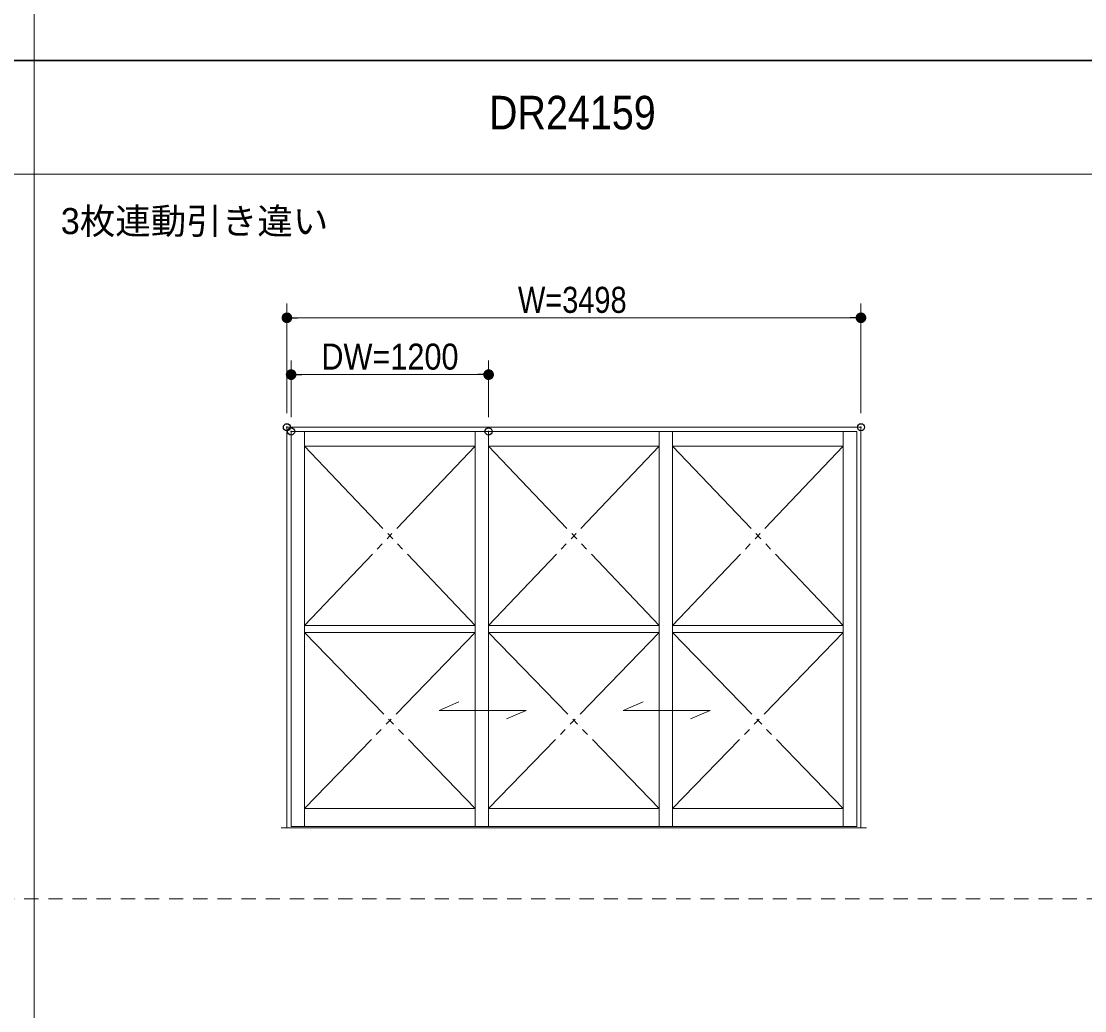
# Model space of a CAD drawing. Units: millimetres on the paper. Extents: x -303 to 303, y -152 to 152.
# Drawn here: x -128.3 to -53.4, y -68.9 to 0.8 of the extents above; entities that cross this region are included whole.
import ezdxf
from ezdxf.enums import TextEntityAlignment as Align

# ---------------------------------------------------------------- set-up
doc = ezdxf.new("R2010")
doc.units = ezdxf.units.MM
doc.header["$PDMODE"] = 32
doc.header["$PDSIZE"] = 0.5
doc.linetypes.add('USER1', pattern=[10.5, 8, -0.5, 0.5, -0.5, 0.5, -0.5])
doc.linetypes.add('USER2', pattern=[1.7, 1, -0.7])
for name, color, linetype, lineweight in [('0-0_3一般', 7, 'Continuous', 15), ('0-2_2寸法-1', 7, 'Continuous', 15), ('0-3_0', 7, 'Continuous', 25)]:
    doc.layers.add(name, color=color, linetype=linetype, lineweight=lineweight)
doc.layers.add('0-4_Defpoints', color=7, linetype='Continuous')
doc.styles.add('ＭＳ Ｐゴシック', font='')
doc.styles.get('ＭＳ Ｐゴシック').set_extended_font_data('MS PGothic')

# ---------------------------------------------------------------- blocks, each defined once
blk = doc.blocks.new('グループ-5')
at = {"layer": '0-0_3一般'}
for p, q in [((-38, 103), (-38, -107)), ((-190, -10), (190, -10))]:
    blk.add_line(p, q, dxfattribs=at)
at = {"layer": '0-0_3一般', "lineweight": 30}
blk.add_line((-190, -2), (190, -2), dxfattribs=at)
at = {"layer": '0-0_3一般', "linetype": 'USER2'}
blk.add_line((-190, -61), (190, -61), dxfattribs=at)
blk = doc.blocks.new('_Dot')
at = {"layer": '0-3_0'}
blk.add_line((-0.5, 0), (-1, 0), dxfattribs=at)
for points in [[(0, 0), (-0.5, 0), (-0.496, 0.063)], [(0, 0), (-0.496, -0.063), (-0.5, 0)], [(0, 0), (-0.496, 0.063), (-0.484, 0.124)], [(0, 0), (-0.484, -0.124), (-0.496, -0.063)], [(0, 0), (-0.484, 0.124), (-0.465, 0.184)], [(0, 0), (-0.465, -0.184), (-0.484, -0.124)], [(0, 0), (-0.465, 0.184), (-0.438, 0.241)], [(0, 0), (-0.438, -0.241), (-0.465, -0.184)], [(0, 0), (-0.438, 0.241), (-0.405, 0.294)], [(0, 0), (-0.405, -0.294), (-0.438, -0.241)], [(0, 0), (-0.405, 0.294), (-0.364, 0.342)], [(0, 0), (-0.364, -0.342), (-0.405, -0.294)], [(0, 0), (-0.364, 0.342), (-0.319, 0.385)], [(0, 0), (-0.319, -0.385), (-0.364, -0.342)], [(0, 0), (-0.319, 0.385), (-0.268, 0.422)], [(0, 0), (-0.268, -0.422), (-0.319, -0.385)], [(0, 0), (-0.268, 0.422), (-0.213, 0.452)], [(0, 0), (-0.213, -0.452), (-0.268, -0.422)], [(0, 0), (-0.213, 0.452), (-0.155, 0.476)], [(0, 0), (-0.155, -0.476), (-0.213, -0.452)], [(0, 0), (-0.155, 0.476), (-0.094, 0.491)], [(0, 0), (-0.094, -0.491), (-0.155, -0.476)], [(0, 0), (-0.094, 0.491), (-0.031, 0.499)], [(0, 0), (-0.031, -0.499), (-0.094, -0.491)], [(0, 0), (-0.031, 0.499), (0.031, 0.499)], [(0, 0), (0.031, -0.499), (-0.031, -0.499)], [(0, 0), (0.031, 0.499), (0.094, 0.491)], [(0, 0), (0.094, 0.491), (0.155, 0.476)], [(0, 0), (0.155, 0.476), (0.213, 0.452)], [(0, 0), (0.213, 0.452), (0.268, 0.422)], [(0, 0), (0.268, 0.422), (0.319, 0.385)], [(0, 0), (0.319, 0.385), (0.364, 0.342)], [(0, 0), (0.364, 0.342), (0.405, 0.294)], [(0, 0), (0.405, 0.294), (0.438, 0.241)], [(0, 0), (0.438, 0.241), (0.465, 0.184)], [(0, 0), (0.465, 0.184), (0.484, 0.124)], [(0, 0), (0.484, 0.124), (0.496, 0.063)], [(0, 0), (0.496, 0.063), (0.5, 0)], [(0, 0), (0.094, -0.491), (0.031, -0.499)], [(0, 0), (0.155, -0.476), (0.094, -0.491)], [(0, 0), (0.213, -0.452), (0.155, -0.476)], [(0, 0), (0.268, -0.422), (0.213, -0.452)], [(0, 0), (0.319, -0.385), (0.268, -0.422)], [(0, 0), (0.364, -0.342), (0.319, -0.385)], [(0, 0), (0.405, -0.294), (0.364, -0.342)], [(0, 0), (0.438, -0.241), (0.405, -0.294)], [(0, 0), (0.465, -0.184), (0.438, -0.241)], [(0, 0), (0.484, -0.124), (0.465, -0.184)], [(0, 0), (0.496, -0.063), (0.484, -0.124)], [(0, 0), (0.5, 0), (0.496, -0.063)]]:
    blk.add_solid(points, dxfattribs=at)
blk = doc.blocks.new('グループ-7')
at = {"layer": '0-0_3一般'}
for p, q in [((-20.207, -27.8), (20.207, -27.8)), ((-20.207, -27.8), (-20.207, -56)), ((-19.909, -28.098), (-19.67, -28.098)), ((-19.909, -55.901), (-19.909, -28.098)), ((-19.67, -28.098), (-19.204, -28.098)), ((-19.204, -28.098), (-18.965, -28.098)), ((-18.995, -28.098), (-6.951, -28.098)), ((-6.951, -55.901), (-6.951, -28.098)), ((-6.951, -28.098), (-6.712, -28.098)), ((-6.712, -28.098), (-6.246, -28.098)), ((-6.246, -28.098), (-6.007, -28.098)), ((-6.037, -28.098), (6.007, -28.098)), ((-6.007, -28.098), (-6.007, -55.901)), ((6.007, -55.901), (6.007, -28.098)), ((6.007, -28.098), (6.246, -28.098)), ((6.246, -28.098), (6.712, -28.098)), ((6.712, -28.098), (6.951, -28.098)), ((6.921, -28.098), (18.965, -28.098)), ((6.951, -28.098), (6.951, -55.901)), ((18.965, -55.901), (18.965, -28.098)), ((19.67, -28.098), (19.909, -28.098)), ((19.909, -28.098), (19.909, -55.901)), ((20.207, -27.8), (20.207, -56)), ((-6.951, -29.131), (-18.965, -29.131)), ((6.007, -29.131), (-6.007, -29.131)), ((18.965, -29.131), (6.951, -29.131)), ((-6.951, -41.751), (-18.965, -41.751)), ((6.007, -41.751), (-6.007, -41.751)), ((18.965, -41.751), (6.951, -41.751)), ((-18.965, -42.248), (-6.951, -42.248)), ((-6.007, -42.248), (6.007, -42.248)), ((6.951, -42.248), (18.965, -42.248)), ((-9.484, -47.727), (-8.094, -47.132)), ((3.474, -47.727), (4.864, -47.132)), ((-3.367, -47.727), (-9.484, -47.727)), ((-3.367, -47.727), (-4.758, -48.323)), ((9.591, -47.727), (3.474, -47.727)), ((9.591, -47.727), (8.2, -48.323)), ((-18.965, -54.63), (-6.951, -54.63)), ((-6.007, -54.63), (6.007, -54.63)), ((6.951, -54.63), (18.965, -54.63)), ((-20.604, -56), (20.604, -56)), ((-19.67, -55.901), (-19.909, -55.901)), ((-19.204, -55.901), (-19.67, -55.901)), ((-6.951, -55.901), (-18.965, -55.901)), ((-6.712, -55.901), (-6.951, -55.901)), ((-6.246, -55.901), (-6.712, -55.901)), ((-6.007, -55.901), (-6.246, -55.901)), ((6.007, -55.901), (-6.007, -55.901)), ((6.246, -55.901), (6.007, -55.901)), ((18.965, -55.901), (6.951, -55.901)), ((19.204, -55.901), (18.965, -55.901)), ((19.67, -55.901), (19.204, -55.901)), ((19.909, -55.901), (19.67, -55.901))]:
    blk.add_line(p, q, dxfattribs=at)
at = {"layer": '0-0_3一般', "linetype": 'USER1'}
for p, q in [((-6.951, -29.131), (-18.965, -41.751)), ((-18.965, -29.131), (-6.951, -41.751)), ((6.007, -29.131), (-6.007, -41.751)), ((-6.007, -29.131), (6.007, -41.751)), ((6.951, -29.131), (18.965, -41.751)), ((18.965, -29.131), (6.951, -41.751)), ((-6.951, -42.248), (-18.965, -54.63)), ((-18.965, -42.248), (-6.951, -54.63)), ((-6.007, -42.248), (6.007, -54.63)), ((6.007, -42.248), (-6.007, -54.63)), ((6.951, -42.248), (18.965, -54.63)), ((18.965, -42.248), (6.951, -54.63))]:
    blk.add_line(p, q, dxfattribs=at)
at = {"layer": '0-0_3一般'}
for points in [[(-18.965, -28.098), (-18.965, -55.901), (-19.204, -55.901)], [(18.965, -28.098), (19.204, -28.098), (19.67, -28.098)], [(6.951, -55.901), (6.712, -55.901), (6.246, -55.901)]]:
    blk.add_lwpolyline(points, dxfattribs=at)

msp = doc.modelspace()

# ---------------------------------------------------------------- linework, layer by layer
at = {"layer": '0-2_2寸法-1'}
for p, q in [((-109.582, -26.8), (-109.582, -19.098)), ((-69.168, -26.8), (-69.168, -19.098)), ((-108.831, -20.098), (-69.919, -20.098)), ((-109.284, -27.098), (-109.284, -23.098)), ((-95.382, -27.098), (-95.382, -23.098)), ((-108.533, -24.098), (-96.133, -24.098))]:
    msp.add_line(p, q, dxfattribs=at)
at = {"layer": '0-4_Defpoints'}
for p in [(-69.168, -20.098), (-95.382, -24.098), (-109.582, -27.8), (-69.168, -27.8), (-109.284, -28.098), (-95.382, -28.098)]:
    msp.add_point(p, dxfattribs=at)

# ---------------------------------------------------------------- block references
at = {"layer": '0-0_3一般'}
for name in ['グループ-5', 'グループ-7']:
    msp.add_blockref(name, (-89.375, 0), dxfattribs=at)
at = {"layer": '0-2_2寸法-1', "xscale": 0.7503418, "yscale": 0.7503418, "rotation": 180}
for p in [(-109.582, -20.098), (-109.284, -24.098)]:
    msp.add_blockref('_Dot', p, dxfattribs=at)
at = {"layer": '0-2_2寸法-1', "xscale": 0.7503418, "yscale": 0.7503418}
for p in [(-69.168, -20.098), (-95.382, -24.098)]:
    msp.add_blockref('_Dot', p, dxfattribs=at)

# ---------------------------------------------------------------- texts
at = {"layer": '0-0_3一般', "style": 'ＭＳ Ｐゴシック', "width": 0.9}
msp.add_text('DR24159', height=2.361, dxfattribs=at).set_placement((-95.359, -7.546), align=Align.BOTTOM_LEFT)
at = {"layer": '0-0_3一般', "style": 'ＭＳ Ｐゴシック'}
msp.add_text('3枚連動引き違い', height=1.833, dxfattribs=at).set_placement((-125.5, -14.758), align=Align.BOTTOM_LEFT)
at = {"layer": '0-2_2寸法-1', "style": 'ＭＳ Ｐゴシック'}
for s, width, p in [('W=3498', 0.85, (-93.313, -20.301)), ('DW=1200', 0.9, (-107.156, -24.296))]:
    msp.add_text(s, height=1.833, dxfattribs=dict(at, width=width)).set_placement(p, align=Align.BOTTOM_LEFT)

doc.saveas('drawing.dxf')
